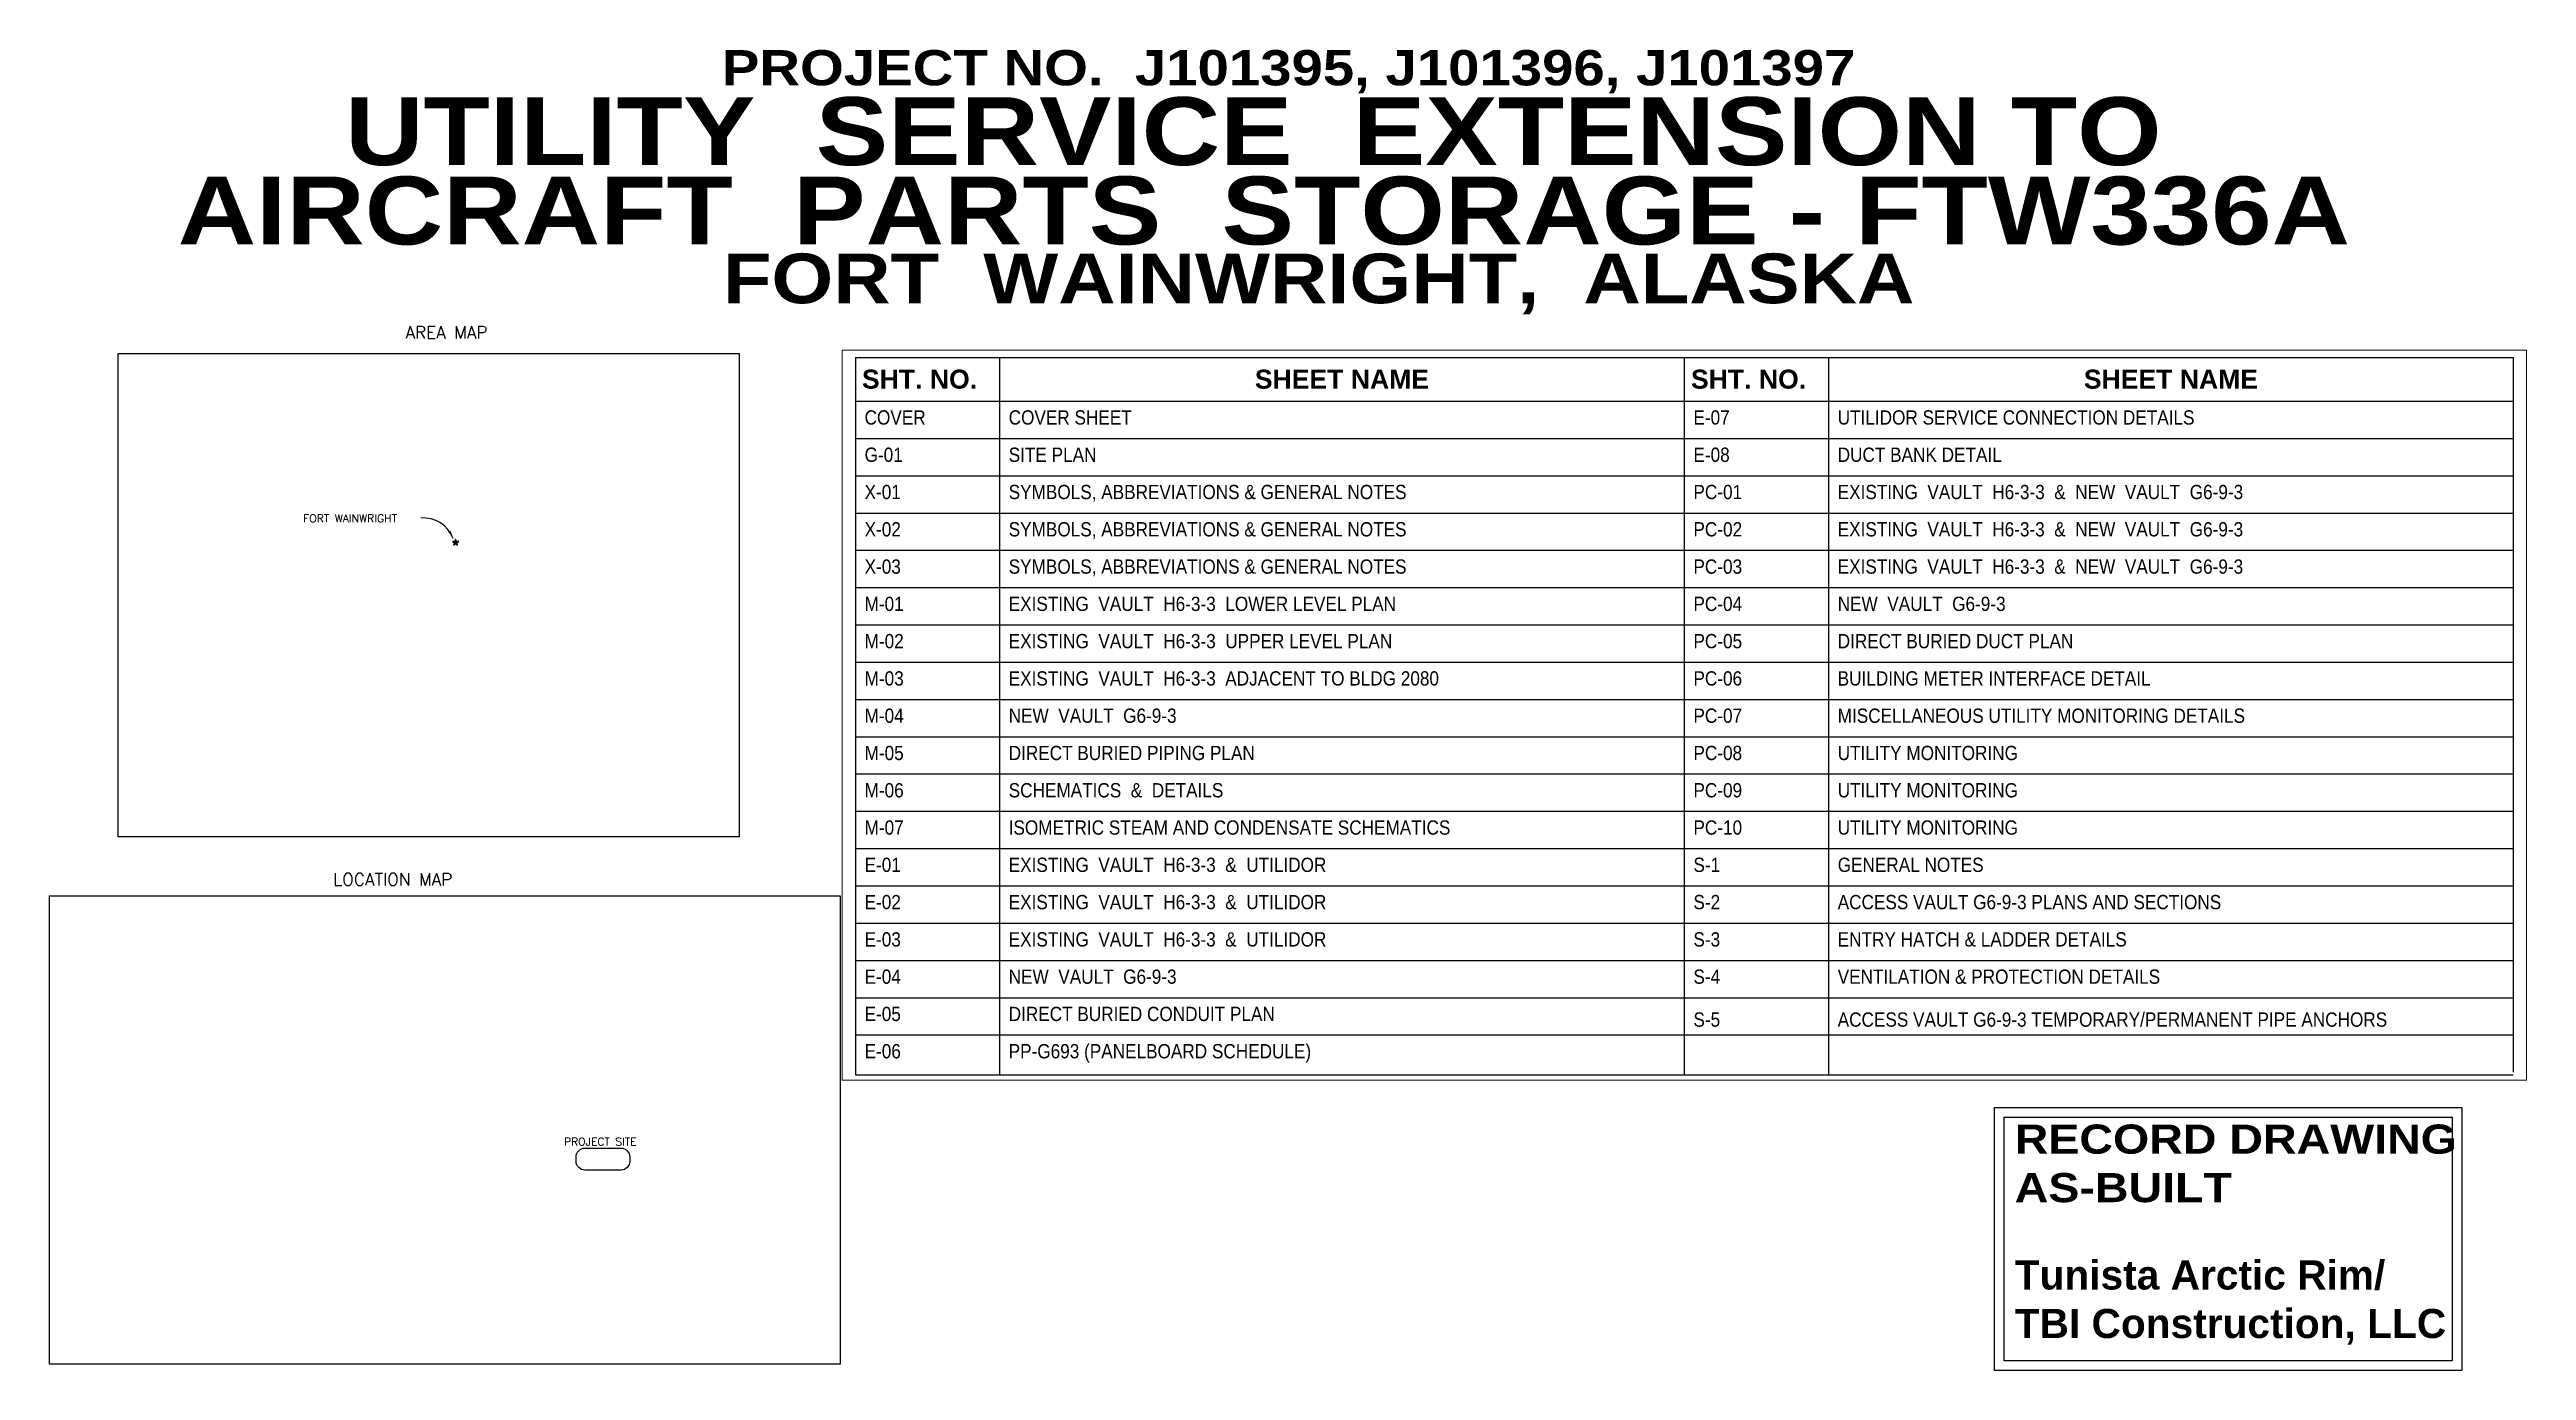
# Paper-space layout 'COVER' of a CAD drawing. Header units: inches. Extents: x 0.9 to 16.8, y 1.5 to 10.1.
# The model-space entities are those that its viewports show. They can reach past a viewport. Long polylines and large blocks are cut down to what shows.
import ezdxf
from ezdxf.enums import TextEntityAlignment as Align

# ---------------------------------------------------------------- set-up
doc = ezdxf.new("R2010")
doc.units = ezdxf.units.IN
doc.header["$MEASUREMENT"] = 0
doc.layers.get('DEFPOINTS').update_dxf_attribs({"color": 8})
for name, color, linetype in [('FH-TITLE', 161, 'Continuous'), ('TEXT', 133, 'Continuous'), ('TITLE', 153, 'Continuous')]:
    doc.layers.add(name, color=color, linetype=linetype)
doc.styles.add('Arial-Bold', font='arialbd.ttf')
doc.styles.add('AU102S01', font='')
doc.styles.add('ROMANC', font='ROMANC')
doc.styles.add('ROMANS', font='36', dxfattribs={"width": 0.9})
doc.styles.get('AU102S01').set_extended_font_data('Arial Black')
picture_1 = doc.add_image_def('image1.bmp', size_in_pixel=(1500, 1167))
picture_2 = doc.add_image_def('image2.bmp', size_in_pixel=(947, 561))

msp = doc.modelspace()

# ---------------------------------------------------------------- linework, layer by layer
at = {"layer": 'FH-TITLE'}
for p, q in [((0.63, 9.638), (11.525, 9.638)), ((0.63, 9.638), (0.63, 4.923)), ((1.577, 9.638), (1.577, 4.923)), ((6.077, 9.638), (6.077, 4.923)), ((7.025, 9.638), (7.025, 4.923)), ((11.525, 9.638), (11.525, 4.941)), ((0.63, 9.351), (11.525, 9.351)), ((0.63, 9.106), (6.077, 9.106)), ((6.077, 9.106), (11.525, 9.106)), ((0.63, 8.861), (6.077, 8.861)), ((6.077, 8.861), (11.525, 8.861)), ((0.63, 8.616), (6.077, 8.616)), ((6.077, 8.616), (11.525, 8.616)), ((0.63, 8.371), (6.077, 8.371)), ((6.077, 8.371), (11.525, 8.371)), ((0.63, 8.126), (6.077, 8.126)), ((6.077, 8.126), (11.525, 8.126)), ((0.63, 7.881), (6.077, 7.881)), ((6.077, 7.881), (11.525, 7.881)), ((0.63, 7.636), (6.077, 7.636)), ((6.077, 7.636), (11.525, 7.636)), ((0.63, 7.391), (6.077, 7.391)), ((6.077, 7.391), (11.525, 7.391)), ((0.63, 7.146), (6.077, 7.146)), ((6.077, 7.146), (11.525, 7.146)), ((0.63, 6.901), (6.077, 6.901)), ((6.077, 6.901), (11.525, 6.901)), ((0.63, 6.656), (6.077, 6.656)), ((6.077, 6.656), (11.525, 6.656)), ((0.63, 6.411), (6.077, 6.411)), ((6.077, 6.411), (11.525, 6.411)), ((0.63, 6.166), (6.077, 6.166)), ((6.077, 6.166), (11.525, 6.166)), ((0.63, 5.921), (6.077, 5.921)), ((6.077, 5.921), (11.525, 5.921)), ((0.63, 5.676), (6.077, 5.676)), ((6.077, 5.676), (11.525, 5.676)), ((0.63, 5.431), (6.077, 5.431)), ((6.077, 5.431), (11.525, 5.431)), ((0.63, 5.186), (6.077, 5.186)), ((6.077, 5.186), (11.525, 5.186)), ((0.63, 4.923), (6.077, 4.923)), ((6.077, 4.923), (11.525, 4.923))]:
    msp.add_line(p, q, dxfattribs=at)

# ---------------------------------------------------------------- texts
for s, insert, char_height, width, attachment_point, style in [('SHT. NO.', (1.051, 9.495), 0.125, 0.94658, 5, 'Arial-Bold'), ('SHEET NAME', (3.827, 9.495), 0.125, 4.38, 5, 'Arial-Bold'), ('SHT. NO.', (6.499, 9.495), 0.125, 0.94658, 5, 'Arial-Bold'), ('SHEET NAME', (9.275, 9.495), 0.125, 4.38, 5, 'Arial-Bold'), ('COVER', (0.69, 9.291), 0.0938, 1.13, 1, 'ROMANS'), ('COVER SHEET', (1.637, 9.291), 0.09375, 4.38, 1, 'ROMANS'), ('E-07', (6.137, 9.291), 0.0938, 1.13, 1, 'ROMANS'), ('UTILIDOR SERVICE CONNECTION DETAILS', (7.085, 9.291), 0.09375, 4.38, 1, 'ROMANS'), ('G-01', (0.69, 9.046), 0.0938, 1.13, 1, 'ROMANS'), ('SITE PLAN', (1.637, 9.046), 0.0938, 4.38, 1, 'ROMANS'), ('E-08', (6.137, 9.046), 0.0938, 1.13, 1, 'ROMANS'), ('DUCT BANK DETAIL', (7.085, 9.046), 0.09375, 4.38, 1, 'ROMANS'), ('X-01', (0.69, 8.801), 0.0938, 1.13, 1, 'ROMANS'), ('SYMBOLS, ABBREVIATIONS & GENERAL NOTES', (1.637, 8.801), 0.09375, 4.38, 1, 'ROMANS'), ('PC-01', (6.137, 8.801), 0.0938, 1.13, 1, 'ROMANS'), ('EXISTING  VAULT  H6-3-3  &  NEW  VAULT  G6-9-3', (7.085, 8.801), 0.09375, 4.38, 1, 'ROMANS'), ('X-02', (0.69, 8.556), 0.0938, 1.13, 1, 'ROMANS'), ('SYMBOLS, ABBREVIATIONS & GENERAL NOTES', (1.637, 8.556), 0.09375, 4.38, 1, 'ROMANS'), ('PC-02', (6.137, 8.556), 0.0938, 1.13, 1, 'ROMANS'), ('EXISTING  VAULT  H6-3-3  &  NEW  VAULT  G6-9-3', (7.085, 8.556), 0.09375, 4.38, 1, 'ROMANS'), ('X-03', (0.69, 8.311), 0.0938, 1.13, 1, 'ROMANS'), ('SYMBOLS, ABBREVIATIONS & GENERAL NOTES', (1.637, 8.311), 0.09375, 4.38, 1, 'ROMANS'), ('PC-03', (6.137, 8.311), 0.0938, 1.13, 1, 'ROMANS'), ('EXISTING  VAULT  H6-3-3  &  NEW  VAULT  G6-9-3', (7.085, 8.311), 0.09375, 4.38, 1, 'ROMANS'), ('M-01', (0.69, 8.066), 0.0938, 1.13, 1, 'ROMANS'), ('EXISTING  VAULT  H6-3-3  LOWER LEVEL PLAN', (1.637, 8.066), 0.09375, 4.38, 1, 'ROMANS'), ('PC-04', (6.137, 8.066), 0.0938, 1.13, 1, 'ROMANS'), ('NEW  VAULT  G6-9-3', (7.085, 8.066), 0.09375, 4.38, 1, 'ROMANS'), ('M-02', (0.69, 7.821), 0.0938, 1.13, 1, 'ROMANS'), ('EXISTING  VAULT  H6-3-3  UPPER LEVEL PLAN', (1.637, 7.821), 0.09375, 4.38, 1, 'ROMANS'), ('PC-05', (6.137, 7.821), 0.0938, 1.13, 1, 'ROMANS'), ('DIRECT BURIED DUCT PLAN', (7.085, 7.821), 0.09375, 4.38, 1, 'ROMANS'), ('M-03', (0.69, 7.576), 0.0938, 1.13, 1, 'ROMANS'), ('EXISTING  VAULT  H6-3-3  ADJACENT TO BLDG 2080', (1.637, 7.576), 0.09375, 4.38, 1, 'ROMANS'), ('PC-06', (6.137, 7.576), 0.0938, 1.13, 1, 'ROMANS'), ('BUILDING METER INTERFACE DETAIL', (7.085, 7.576), 0.09375, 4.38, 1, 'ROMANS'), ('M-04', (0.69, 7.331), 0.0938, 1.13, 1, 'ROMANS'), ('NEW  VAULT  G6-9-3', (1.637, 7.331), 0.09375, 4.38, 1, 'ROMANS'), ('PC-07', (6.137, 7.331), 0.0938, 1.13, 1, 'ROMANS'), ('MISCELLANEOUS UTILITY MONITORING DETAILS', (7.085, 7.331), 0.09375, 4.38, 1, 'ROMANS'), ('M-05', (0.69, 7.086), 0.0938, 1.13, 1, 'ROMANS'), ('DIRECT BURIED PIPING PLAN', (1.637, 7.086), 0.09375, 4.38, 1, 'ROMANS'), ('PC-08', (6.137, 7.086), 0.0938, 1.13, 1, 'ROMANS'), ('UTILITY MONITORING', (7.085, 7.086), 0.09375, 4.38, 1, 'ROMANS'), ('M-06', (0.69, 6.841), 0.0938, 1.13, 1, 'ROMANS'), ('SCHEMATICS  &  DETAILS', (1.637, 6.841), 0.09375, 4.38, 1, 'ROMANS'), ('PC-09', (6.137, 6.841), 0.0938, 1.13, 1, 'ROMANS'), ('UTILITY MONITORING', (7.085, 6.841), 0.09375, 4.38, 1, 'ROMANS'), ('M-07', (0.69, 6.596), 0.0938, 1.13, 1, 'ROMANS'), ('ISOMETRIC STEAM AND CONDENSATE SCHEMATICS', (1.637, 6.596), 0.09375, 4.38, 1, 'ROMANS'), ('PC-10', (6.137, 6.596), 0.0938, 1.13, 1, 'ROMANS'), ('UTILITY MONITORING', (7.085, 6.596), 0.09375, 4.38, 1, 'ROMANS'), ('E-01', (0.69, 6.351), 0.0938, 1.13, 1, 'ROMANS'), ('EXISTING  VAULT  H6-3-3  &  UTILIDOR', (1.637, 6.351), 0.09375, 4.38, 1, 'ROMANS'), ('S-1', (6.137, 6.351), 0.0938, 1.13, 1, 'ROMANS'), ('GENERAL NOTES', (7.085, 6.351), 0.09375, 4.38, 1, 'ROMANS'), ('E-02', (0.69, 6.106), 0.0938, 1.13, 1, 'ROMANS'), ('EXISTING  VAULT  H6-3-3  &  UTILIDOR', (1.637, 6.106), 0.09375, 4.38, 1, 'ROMANS'), ('S-2', (6.137, 6.106), 0.0938, 1.13, 1, 'ROMANS'), ('ACCESS VAULT G6-9-3 PLANS AND SECTIONS', (7.085, 6.106), 0.09375, 4.38, 1, 'ROMANS'), ('E-03', (0.69, 5.861), 0.0938, 1.13, 1, 'ROMANS'), ('EXISTING  VAULT  H6-3-3  &  UTILIDOR', (1.637, 5.861), 0.09375, 4.38, 1, 'ROMANS'), ('S-3', (6.137, 5.861), 0.0938, 1.13, 1, 'ROMANS'), ('ENTRY HATCH & LADDER DETAILS', (7.085, 5.861), 0.09375, 4.38, 1, 'ROMANS'), ('E-04', (0.69, 5.616), 0.0938, 1.13, 1, 'ROMANS'), ('NEW  VAULT  G6-9-3', (1.637, 5.616), 0.09375, 4.38, 1, 'ROMANS'), ('S-4', (6.137, 5.616), 0.0938, 1.13, 1, 'ROMANS'), ('VENTILATION & PROTECTION DETAILS', (7.085, 5.616), 0.09375, 4.38, 1, 'ROMANS'), ('E-05', (0.69, 5.371), 0.0938, 1.13, 1, 'ROMANS'), ('DIRECT BURIED CONDUIT PLAN', (1.637, 5.371), 0.09375, 4.38, 1, 'ROMANS'), ('S-5', (6.137, 5.334), 0.0938, 1.13, 1, 'ROMANS'), ('ACCESS VAULT G6-9-3 TEMPORARY/PERMANENT PIPE ANCHORS', (7.085, 5.334), 0.09375, 4.38, 1, 'ROMANS'), ('E-06', (0.69, 5.126), 0.0938, 1.13, 1, 'ROMANS'), ('PP-G693 (PANELBOARD SCHEDULE)', (1.637, 5.126), 0.09375, 4.38, 1, 'ROMANS')]:
    msp.add_mtext(s, dxfattribs=dict(at, insert=insert, char_height=char_height, width=width, attachment_point=attachment_point, style=style))

psp = doc.layouts.new('COVER')

# ---------------------------------------------------------------- hatches: boundary and pattern name
at = {"layer": 'TITLE'}
psp.add_hatch(color=256, dxfattribs=at).paths.add_polyline_path([(3.497, 6.884), (3.481, 6.884), (3.476, 6.899), (3.471, 6.884), (3.455, 6.884), (3.468, 6.875), (3.463, 6.86), (3.476, 6.869), (3.489, 6.86), (3.484, 6.875)])

# ---------------------------------------------------------------- linework, layer by layer
for points in [[(16.397, 1.544), (13.387, 1.544), (13.387, 3.238), (16.397, 3.238)], [(16.334, 1.607), (13.45, 1.607), (13.45, 3.175), (16.334, 3.175)]]:
    psp.add_lwpolyline(points, close=True)
at = {"layer": 'FH-TITLE'}
psp.add_lwpolyline([(4.308, 2.976), (4.542, 2.976, -0.414214), (4.597, 2.92), (4.597, 2.891, -0.414214), (4.542, 2.835), (4.308, 2.835, -0.414214), (4.252, 2.891), (4.252, 2.92, -0.414214)], format="xyb", close=True, dxfattribs=at)
at = {"layer": 'TITLE'}
for p, q in [((3.471, 6.884), (3.455, 6.884)), ((3.455, 6.884), (3.468, 6.875)), ((3.468, 6.875), (3.463, 6.86)), ((3.463, 6.86), (3.476, 6.869)), ((3.476, 6.899), (3.471, 6.884)), ((3.481, 6.884), (3.476, 6.899)), ((3.476, 6.869), (3.489, 6.86)), ((3.497, 6.884), (3.481, 6.884)), ((3.484, 6.875), (3.497, 6.884)), ((3.489, 6.86), (3.484, 6.875))]:
    psp.add_line(p, q, dxfattribs=at)
psp.add_arc((3.265, 6.824), 0.211, 22.0344, 93.4805, dxfattribs=at)
psp.add_solid([(3.444, 6.952), (3.461, 6.903), (3.429, 6.944)], dxfattribs=at)

# ---------------------------------------------------------------- texts
at = {"char_height": 0.1875, "attachment_point": 1}
for s, insert, style in [('RECORD DRAWING\\PAS-BUILT', (13.517, 3.128), 'AU102S01'), ('Tunista Arctic Rim/\\PTBI Construction, LLC', (13.517, 2.253), 'Arial-Bold')]:
    psp.add_mtext_dynamic_manual_height_columns(s, width=2.8062, gutter_width=1, heights=[0], dxfattribs=dict(at, insert=insert, style=style))
at = {"layer": 'FH-TITLE', "style": 'ROMANC'}
psp.add_text('PROJECT SITE', height=0.05069, dxfattribs=at).set_placement((4.174, 2.992))
at = {"layer": 'TEXT'}
for s, height, style, p in [('PROJECT NO.  J101395, J101396, J101397', 0.22688, 'AU102S01', (5.19, 9.821)), ('FORT WAINWRIGHT', 0.05094, 'ROMANC', (2.494, 7.007))]:
    psp.add_text(s, height=height, dxfattribs=dict(at, style=style)).set_placement(p)
at = {"layer": 'TEXT', "color": 163, "style": 'AU102S01'}
for s, p in [('UTILITY  SERVICE  EXTENSION TO', (2.764, 9.307)), ('AIRCRAFT  PARTS  STORAGE - FTW336A', (1.686, 8.796))]:
    psp.add_text(s, height=0.4375, dxfattribs=at).set_placement(p)
at = {"layer": 'TEXT', "color": 243, "style": 'AU102S01'}
psp.add_text('FORT  WAINWRIGHT,  ALASKA', height=0.32, dxfattribs=at).set_placement((9.034, 8.544), align=Align.MIDDLE)
at = {"layer": 'TEXT', "color": 51, "style": 'ROMANC'}
for s, height, p in [('AREA MAP', 0.0795, (3.417, 8.19)), ('LOCATION MAP', 0.07953, (3.071, 4.667))]:
    psp.add_text(s, height=height, dxfattribs=at).set_placement(p, align=Align.CENTER)

# ---------------------------------------------------------------- pictures from other files: only their frames are drawn
image = psp.add_image(picture_1, insert=(1.302, 4.982), size_in_units=(4, 3.112))
image.dxf.flags = 7
image = psp.add_image(picture_2, insert=(0.861, 1.585), size_in_units=(5.092, 3.017))
image.dxf.flags = 7

# ---------------------------------------------------------------- viewports
at = {"layer": 'DEFPOINTS'}
psp.add_viewport(center=(11.389, 5.765), size=(10.847, 4.7004), view_center_point=(6.077, 7.288), view_height=4.79632, dxfattribs=at)

doc.saveas('drawing.dxf')
